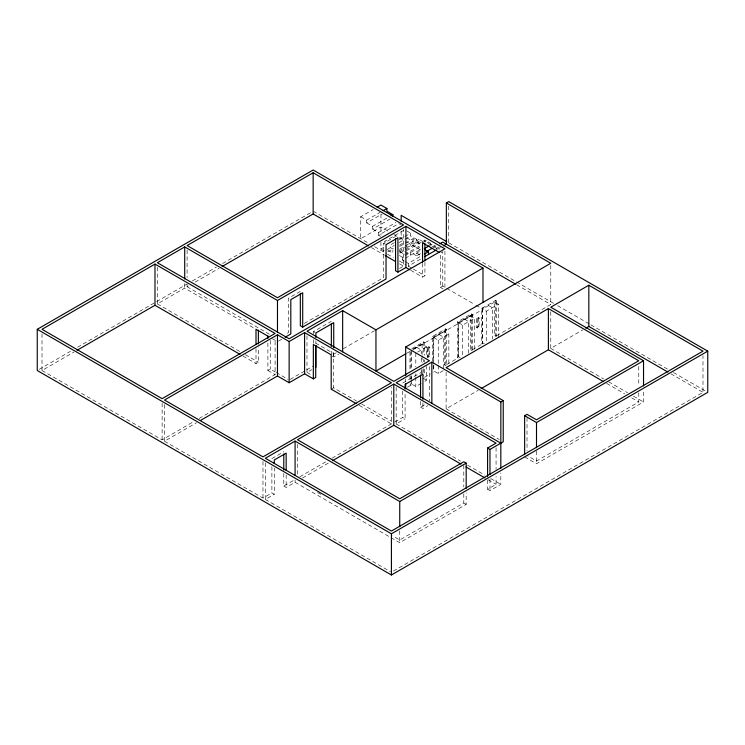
<?xml version="1.0" encoding="UTF-8"?>
<svg xmlns="http://www.w3.org/2000/svg" width="745" height="745" viewBox="0 0 745 745"><rect width="100%" height="100%" fill="white"/><g stroke="black" fill="none" stroke-linecap="round" stroke-linejoin="round"><path stroke-width="0.56" stroke-dasharray="3.73 2.79" d="M39.261 369.343L70.477 351.323M77.527 347.254L187.284 283.882M192.322 280.977L216.488 267.027M222.532 263.534L312.146 211.794M42.009 333.89L42.009 370.507L73.997 352.04M157.363 267.287L157.363 303.904L184.713 288.119L255.535 329.001M187.097 284.45L187.097 286.741L189.1 285.586M195.097 282.122L219.114 268.256M387.875 231.015L380.937 227.011L360.729 238.679L360.729 216.711L373.236 209.485M360.729 216.711L366.67 220.138L380.146 212.362M366.67 220.138L366.67 222.885L382.073 213.992M366.67 222.885L372.621 226.322L387.055 217.987M372.621 226.322L372.621 229.069L389.942 219.058M372.621 229.069L378.562 232.496L395.893 222.494M378.562 232.496L378.562 235.243L398.78 223.575L400.763 224.72M403.762 230.307L384.513 241.427L386.487 242.572M300.328 291.397L288.436 298.27L288.436 332.596L285.447 334.328M304.342 323.414L383.666 277.615L383.666 243.289L395.558 236.426M380.937 242.041L380.937 248.979L384.793 246.753M399.236 238.419L401.155 237.31L404.135 239.024M394.31 242.637L390.454 244.863L390.454 247.61L393.425 249.324M399.124 239.853L403.93 237.078M404.898 236.519L410.672 233.185L410.672 235.932L416.623 239.369L416.623 242.116L406.994 247.675M386.888 249.668L394.31 245.384M399.124 242.6L404.218 239.657M404.898 239.266L410.672 235.932M387.847 251.857L393.63 248.523M399.404 245.189L404.218 242.404M399.571 246.465L404.386 243.68M405.345 243.131L413.056 238.679L418.997 242.116L418.997 239.369L424.948 242.796L424.948 240.058L430.889 243.485L428.003 245.152M399.292 249.37L404.386 246.427M405.066 246.036L416.623 239.369M398.78 251.037L418.997 239.369M399.292 252.117L406.025 248.225M399.739 253.226L418.997 242.116M406.649 250.618L424.948 240.058M422.555 242.796L424.929 241.417L439.792 250.003M404.731 254.473L421.093 245.021M399.376 255.498L402.347 257.221L404.274 256.103M405.233 255.554L421.26 246.297M427.043 242.963L428.962 241.855M402.347 257.221L402.347 259.968L404.274 258.85M405.233 258.301L421.26 249.044M420.469 253.626L416.623 255.842L416.623 253.095L420.469 250.879M430.098 245.319L432.026 244.202M432.026 246.949L435.872 244.733M433.152 247.675L436.039 246.008M399.544 268.451L403.539 266.142L403.539 229.525M405.317 261.681L408.297 263.395L420.813 256.168M436.039 248.746L438.935 247.079M278.434 341.117L282.243 338.919M408.297 263.395L408.297 266.142L420.813 258.915M437.427 249.324L440.407 247.61M243 356.091L256.001 363.597L258.375 362.228L258.375 347.347M313.515 333.872L313.515 331.581L331.357 321.281M410.812 270.342L422.555 277.121L424.929 275.752L424.929 262.017M267.893 342.998L267.893 370.47L270.267 369.092L275.231 371.96M42.009 370.507L162.121 439.857L194.119 421.381M199.111 418.494L275.101 374.623L275.101 338.007M164.496 404.61L164.496 441.226L196.494 422.76M442.772 286.052L442.772 251.717L440.388 253.086L440.388 287.421L442.772 286.052L445.789 287.794M290.112 379.419L305.711 370.414M306.689 369.855L313.515 365.907M336.312 352.748L331.357 355.607L331.357 349.889M343.296 348.716L374.484 330.706M306.977 335.809L306.977 372.435L311.931 369.576M332.149 356.073L333.732 356.985L338.686 354.126M331.19 389.16L333.564 387.782L356.65 401.117M432.398 361.493L432.398 336.544L445.715 328.862L446.665 329.411L446.665 364.566L445.715 364.016L444.327 364.817L444.327 331.451L448.844 334.058L448.844 366.279M472.395 314.418L458.361 322.52L458.361 357.814L457.411 357.265L457.411 321.97L471.445 313.869L472.395 314.418L472.395 349.712L471.445 349.163L470.533 349.684L470.533 315.768L474.695 318.171L474.695 350.96M411.911 348.651L423.533 341.936L424.482 342.486L424.482 355.281M496.682 300.943L495.732 300.393L481.698 308.495L481.698 343.24L482.648 343.79L482.648 309.045L496.682 300.943L496.682 335.688L495.732 335.138L494.699 335.734L494.699 302.088L498.386 304.211L498.386 337.858M432.398 336.544L433.348 337.094L446.665 329.411M460.187 357.581L458.52 356.622L458.52 322.697L470.533 315.768M412.86 349.2L424.482 342.486M413.093 349.479L422.108 344.274L426.634 346.881L426.634 357.237M433.739 364.026L433.739 337.56L444.327 331.451M406.956 353.158L409.964 351.426M413.959 349.116L482.983 309.268L482.983 304.686M484.418 343.799L482.574 342.737L482.574 309.091L486.261 311.224L498.386 304.211M458.52 322.697L462.682 325.109L474.695 318.171M417.61 352.087L426.634 346.881M433.739 337.56L438.256 340.167L448.844 334.058M476.632 318.637L478.42 317.612L479.128 318.022L479.128 326.943L477.349 327.977L476.632 327.567L476.632 318.637L477.349 319.046L479.128 318.022M427.22 347.766L428.887 346.798L429.595 347.217L429.595 356.417L427.937 357.377L427.22 356.967L427.22 347.766L427.937 348.176L429.595 347.217M476.632 327.567L478.42 326.534L479.128 326.943M427.22 356.967L428.887 355.998L429.595 356.417M271.888 458.603L283.78 451.731M421.223 383.377L415.803 386.497L411.287 383.889L409.974 384.644L410.923 385.193L410.923 382.874M457.411 357.265L458.52 356.622M481.698 343.24L482.574 342.737M407.431 387.214L410.923 385.193M424.482 377.37L430.396 373.962M446.665 364.566L458.361 357.814M472.395 349.712L482.648 343.79M496.682 335.688L550.769 304.463L550.769 263.264M424.827 381.291L426.634 380.248L426.634 366.438M433.739 365.171L433.739 370.926L438.256 373.534L443.554 370.479M164.496 441.226L262.976 498.079L271.888 492.929L274.272 494.307L274.272 467.981M283.78 473.475L283.78 486.066L294.852 479.678M299.881 476.772L327.036 461.099M332.065 458.194L391.414 423.924L391.414 387.307M394.785 421.987L402.71 417.405L405.084 418.783L405.084 392.457M420.543 401.387L420.543 407.105L425.507 404.246M265.35 462.831L265.35 499.457L274.272 494.307M283.78 486.066L286.164 487.435L295.085 482.285L399.739 542.714L466.184 504.346L466.184 492.901M302.479 478.02L328.564 462.962M396.172 387.307L396.172 423.924L405.084 418.783M420.543 407.105L422.927 408.483L427.881 405.615M446.115 372.202L446.115 408.819L478.206 390.296M550.769 311.783L550.769 348.399L582.814 329.895M466.184 504.346L463.8 502.977L399.739 539.967L392.717 535.916M487.584 480.087L487.584 489.242L496.068 484.352L496.068 476.334M638.772 392.801L638.772 401.955L536.502 461.006L527.022 455.53M487.584 489.242L489.968 490.62L500.817 484.352L500.817 472.907M524.638 456.909L536.502 463.753L643.531 401.955L643.531 390.51M393.425 571.07L702.991 392.345L702.991 355.728M448.732 242.796L553.544 303.317M557.577 305.646L589.826 324.261M590.841 324.848L667.436 369.073M673.48 372.556L707.75 392.345M516.63 284.748L550.769 304.463M670.947 373.841L702.991 392.345M406.705 230.894L410.672 233.185M416.623 242.116L420.58 244.397M393.826 234.442L405.718 241.315M406.705 241.883L420.58 249.892M416.623 253.095L420.58 255.386M416.623 255.842L410.672 252.415L410.672 255.162L404.731 251.726M378.562 235.243L380.546 236.389M399.767 251.614L403.734 253.896M383.666 243.289L385.249 244.202M488.636 305.59L492.324 307.722L492.324 339.04M387.875 250.236L392.839 253.095L392.839 250.348M402.347 259.968L404.33 261.113M380.937 248.979L384.904 251.27M313.151 211.217L368.654 243.261M374.595 246.688L386.487 253.561M387.484 254.129L393.425 257.565M399.376 260.992L406.314 264.997M408.297 266.142L412.209 268.405M413.186 268.973L424.929 275.752M446.786 288.371L474.938 304.621M475.943 305.199L482.983 309.268M550.769 348.399L603.636 378.926M608.618 381.803L627.569 392.745M633.557 396.2L643.531 401.955M371.401 247.591L384.457 255.125M399.525 263.823L403.539 266.142M440.388 287.421L443.117 288.995M606.635 383.405L624.71 393.835M631.741 397.895L638.772 401.955M494.699 335.734L496.543 336.796M464.526 319.233L468.689 321.635L468.689 355.551M457.411 321.97L458.361 322.52M470.533 349.684L472.2 350.644M439.029 334.505L443.554 337.113L443.554 369.334M416.697 347.394L421.223 350.001L421.223 353.456M444.327 364.817L446.134 365.86M422.927 374.148L420.543 372.779L402.71 383.079L405.084 384.448M423.011 378.162L426.634 380.248M313.515 331.581L315.098 332.494M446.115 408.819L499.225 439.485M315.722 343.156L333.564 353.456L333.564 387.782M187.097 286.741L269.448 334.281M272.493 338.789L275.482 340.521M306.977 372.435L311.838 375.238M361.67 404.013L391.786 421.4M396.172 423.924L460.568 461.108M467.618 465.178L484.725 475.049M490.759 478.541L500.817 484.352M359.295 405.382L391.414 423.924M488.04 479.715L496.068 484.352M157.363 303.904L240.374 351.836M245.375 354.722L258.375 362.228M276.227 372.528L288.147 379.41M267.893 370.47L275.101 374.623M317.519 492.492L321.523 494.81M265.35 499.457L390.408 571.657M638.772 366.484L638.772 385.938M536.502 451.163L536.502 463.753M527.022 417.768L527.022 450.958M496.068 447.726L496.068 469.471M495.732 300.393L495.732 335.138M489.968 479.175L489.968 490.62M486.261 311.224L486.261 341.387M478.42 317.612L478.42 326.534M477.349 319.046L477.349 327.977M471.445 313.869L471.445 349.163M463.8 465.215L463.8 486.951M463.8 493.823L463.8 502.977M462.682 325.109L462.682 355.635M448.732 206.179L448.732 245.543M445.715 328.862L445.715 364.016M444.923 251.13L444.923 288.892M438.256 340.167L438.256 364.333M438.256 365.478L438.256 373.534M433.348 337.094L433.348 360.915M433.348 365.45L433.348 372.249M429.465 366.484L429.465 400.81M428.887 346.798L428.887 355.998M427.937 348.176L427.937 357.377M424.482 359.928L424.482 362.256M424.482 369.231L424.482 373.878M423.533 341.936L423.533 354.732M423.533 359.379L423.533 361.707M423.533 368.682L423.533 375.657M422.927 402.756L422.927 408.483M422.555 263.385L422.555 277.121M422.108 344.274L422.108 354.629M422.108 355.775L422.108 362.685M422.108 369.585L422.108 373.04M421.223 358.056L421.223 363.811M421.223 369.567L421.223 373.022M415.803 353.13L415.803 366.94M415.803 373.841L415.803 376.141M415.803 377.296L415.803 386.497M413.056 238.679L413.056 241.427L407.105 237.99L407.105 240.737M411.287 350.522L411.287 370.079M411.287 375.834L411.287 379.289M411.287 380.434L411.287 383.889M410.923 351.482L410.923 370.079M410.923 375.899L410.923 381.71M409.974 352.096L409.974 369.529M409.974 376.504L409.974 378.833M405.68 379.065L405.68 381.356M402.71 391.088L402.71 417.405M401.155 231.527L401.155 237.31M399.739 530.812L399.739 542.714M380.937 214.29L380.937 235.103M333.732 352.404L333.732 356.985M315.889 340.959L315.889 343.249M313.515 339.59L313.515 344.171M297.46 444.299L297.46 475.198M295.085 480.004L295.085 482.285M286.164 474.854L286.164 487.435M271.888 466.612L271.888 492.929M270.267 340.484L270.267 369.092M262.976 461.462L262.976 498.079M256.001 348.725L256.001 363.597M187.097 250.124L187.097 277.587M184.713 283.538L184.713 288.119M162.121 403.231L162.121 439.857"/><path stroke-width="1.12" d="M443.377 245.887L446.348 244.174L446.348 202.975L448.732 201.606L707.75 351.146L707.75 392.345L391.414 574.982L37.25 370.507L37.25 329.309L313.151 170.018L482.983 268.07L482.983 302.396M154.988 264.084L42.009 329.309L162.121 398.659L275.101 333.434L154.988 264.084L154.988 305.282L239.992 354.359M184.713 246.921L157.363 262.715L289.135 338.789L444.923 248.839L405.913 226.322L277.475 300.477L184.713 246.921L184.713 278.965M313.151 172.766L187.097 245.543L277.475 297.73L403.539 224.943L313.151 172.766L313.151 213.964L222.112 266.524M76.996 350.308L154.988 305.282M377.091 207.259L380.937 205.033L386.888 208.47L386.888 211.217L392.839 214.653L392.839 216.478M383.032 210.695L386.888 208.47M390.911 215.761L392.839 214.653M424.324 248.653L429.139 245.869M277.475 334.803L164.496 400.028L262.976 456.881L391.414 382.734L304.593 332.605L289.135 341.536L277.475 334.803L277.475 376.002L200.489 420.45M426.419 251.559L432.193 248.225M439.895 243.783L442.781 242.116L515.633 284.171M424.659 253.952L428.515 251.726L428.515 254.473M285.102 337.271L290.811 333.974L290.811 299.639L302.703 292.776L302.703 327.102L300.328 325.733L300.328 293.688M302.703 327.102L386.04 278.993L386.04 244.658L397.932 237.795L397.932 272.13L395.558 270.752L395.558 238.707M397.932 272.13L405.913 267.52L409.834 269.774M424.659 256.699L436.44 249.892M482.983 268.07L375.955 329.858L342.653 310.637L306.977 331.236L393.788 381.356L429.465 360.757L405.68 347.03L405.68 375.638M277.475 376.002L289.135 382.734L304.593 373.804L313.347 378.86L315.722 377.482L315.722 345.447M405.68 347.03L550.769 263.264L446.348 202.975M405.96 353.735L375.955 371.057L375.955 329.858M466.184 488.329L466.184 463.148L399.739 501.515L295.085 441.096L265.35 458.259L391.414 531.036L702.991 351.146L588.829 285.233L550.769 307.201L643.531 360.757L643.531 385.938M487.584 476.66L487.584 448.043L496.068 443.154L393.788 384.103L297.46 439.718L399.739 498.768L463.8 461.779L466.184 463.148M487.584 448.043L489.968 449.421L503.229 441.794L503.229 400.605L500.854 401.974L431.849 362.135L396.172 382.734L500.854 443.173M524.638 454.618L524.638 415.71L527.022 414.332L536.502 419.808L638.772 360.757L548.394 308.579L446.115 367.63L503.229 400.605M332.577 460.643L393.788 425.302L460.969 464.088M481.214 388.564L548.394 349.778L603.627 381.663M585.821 328.163L588.829 326.431L667.939 372.109M524.638 415.71L536.502 422.555L643.531 360.757M37.25 329.309L391.414 533.783L707.75 351.146M446.749 241.659L401.155 215.333L401.155 221.116M439.401 252.518L422.555 242.796L422.555 262.249M424.548 249.435L428.515 251.726M313.151 213.964L368.393 245.85M385.463 255.712L395.502 261.504M268.498 336.489L256.001 329.271L256.001 344.143M356.278 403.641L331.19 389.16L331.19 354.825L313.347 344.525L313.347 378.86M465.988 466.985L485.032 477.983M588.829 285.233L588.829 326.431M548.394 308.579L548.394 349.778M536.502 422.555L536.502 447.726M500.854 401.974L500.817 468.326M489.968 449.421L489.968 474.593M431.849 362.135L431.849 403.334M424.929 243.708L424.929 260.871M422.927 399.32L422.927 374.148L405.084 384.448L405.084 389.03M420.543 375.061L420.543 397.951M405.913 226.322L405.913 267.52M405.68 383.647L405.68 388.229M399.739 501.515L399.739 526.687M393.788 384.103L393.788 425.302M391.414 533.783L391.414 574.982M342.653 310.637L342.653 351.836M333.732 347.831L333.732 322.65L315.889 332.95L315.889 337.532M331.357 323.572L331.357 346.453M315.889 345.54L315.889 367.285M304.593 332.605L304.593 373.804M295.085 441.096L295.085 475.422M289.135 341.536L289.135 382.734M286.164 470.272L286.164 453.109L274.272 459.972L274.272 463.409M283.78 454.022L283.78 470.048M277.475 300.477L277.475 332.512M267.893 336.135L267.893 338.426M258.375 330.184L258.375 343.92"/></g></svg>
